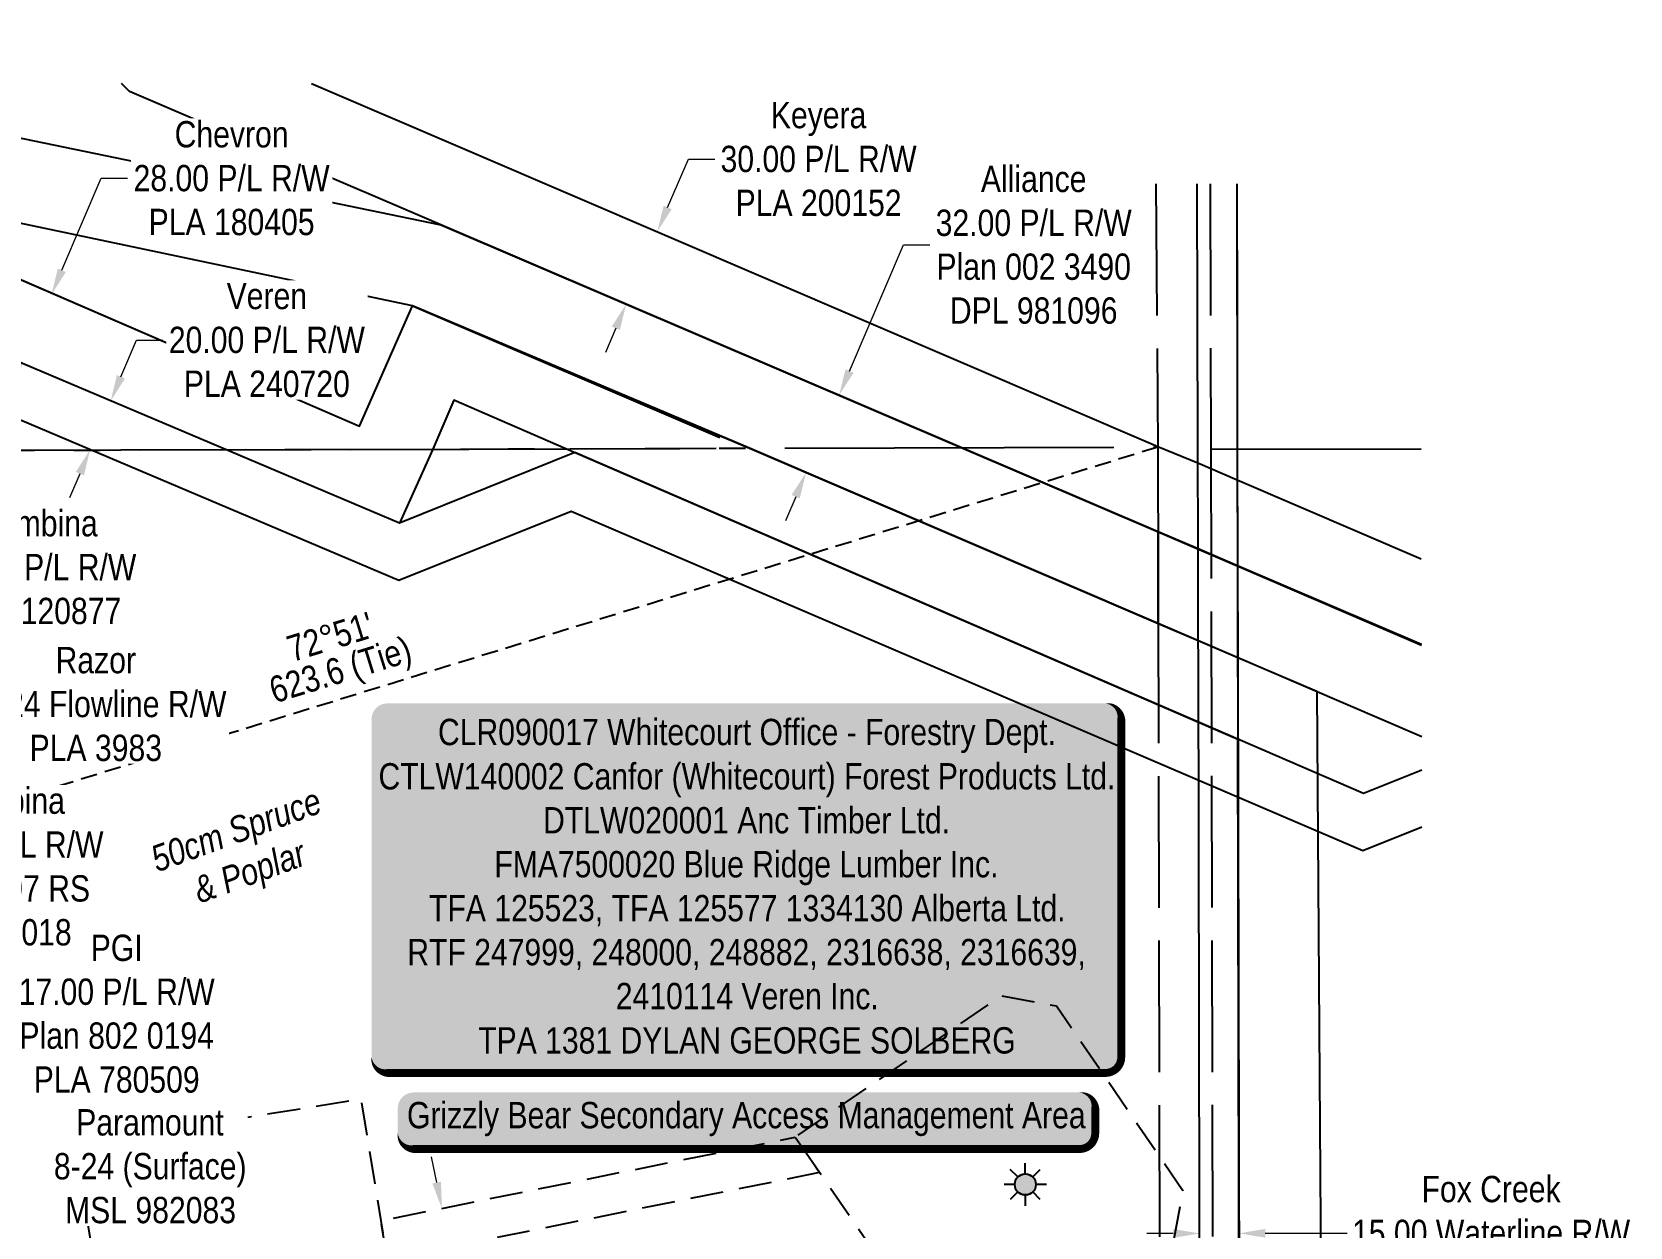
# Model space of a CAD drawing. Extents: x 507923 to 518388, y 6020717 to 6030806.
# Drawn here: x 509216 to 509823, y 6025257 to 6025711 of the extents above; entities that cross this region are included whole.
import ezdxf
from ezdxf.enums import TextEntityAlignment as Align

# ---------------------------------------------------------------- set-up
doc = ezdxf.new("R2010")
doc.units = 0
doc.header["$LTSCALE"] = 5
doc.header["$PDSIZE"] = 0.5
for name, pattern in [('foc-ACCESSROAD', [3.75, 2.5, -1.25]), ('foc-QUARTERLINE', [33, 25, -3, 2, -3]), ('foc-TIELINE', [1.875, 1.25, -0.625]), ('foc-UNSURVEYED', [12.5, 10, -2.5])]:
    doc.linetypes.add(name, pattern=pattern)
doc.layers.get('Defpoints').update_dxf_attribs({"color": 9})
for name, color, linetype in [('AS-WILDLIFE-BLOCK', 131, 'Continuous'), ('C-RW', 13, 'Continuous'), ('F-AR', 190, 'foc-ACCESSROAD'), ('F-RW', 190, 'Continuous'), ('F-WS', 190, 'foc-ACCESSROAD'), ('F-WS-S', 8, 'Continuous'), ('L-QSEC', 8, 'foc-QUARTERLINE'), ('L-TIE', 7, 'foc-TIELINE'), ('L-TIE-T', 7, 'Continuous'), ('L-USEC', 7, 'foc-UNSURVEYED'), ('T-BUSH-T', 110, 'Continuous')]:
    doc.layers.add(name, color=color, linetype=linetype)
for name, color, linetype, lineweight in [('C-RW-T', 13, 'Continuous', 9), ('F-AR-T', 190, 'Continuous', 9), ('F-FLOWLINE-T', 190, 'Continuous', 9), ('F-RW-T', 190, 'Continuous', 9), ('F-WS-T', 190, 'Continuous', 9)]:
    doc.layers.add(name, color=color, linetype=linetype, lineweight=lineweight)
doc.styles.add('80', font='ARIALN.TTF', dxfattribs={"height": 10})
doc.styles.add('80CG', font='ARIALN.TTF', dxfattribs={"height": 10})
doc.styles.add('80L', font='ARIALN.TTF', dxfattribs={"height": 10})
doc.styles.add('80LS', font='ARIALNI.TTF', dxfattribs={"height": 10})
doc.dimstyles.new('Compass 5 000', dxfattribs={"dimscale": 5, "dimtxt": 9, "dimasz": 2, "dimexe": 0.2, "dimexo": 0.0625, "dimgap": 0.5, "dimtad": 0, "dimtih": 1, "dimtoh": 1, "dimzin": 0, "dimdsep": 46, "dimtxsty": '80CG', "dimcen": 0.1, "dimse1": 1, "dimse2": 1, "dimclrd": 256, "dimclrt": 256, "dimaunit": 1, "dimadec": 4, "dimazin": 0, "dimtfac": 0.06, "dimtofl": 0, "dimtmove": 0, "dimatfit": 1, "dimfxl": 0.2, "dimtolj": 1, "dimtzin": 0, "dimlwd": -1, "dimarcsym": 0})

# ---------------------------------------------------------------- blocks, each defined once
blk = doc.blocks.new('*U385')
h = blk.add_hatch(color=255)
edge = h.paths.add_edge_path()
edge.add_line((-136.5, -71), (136.5, -71))
edge.add_arc((136.5, -65), 6, 270, 360)
edge.add_line((142.5, -65), (142.5, 63.5))
edge.add_arc((136.5, 63.5), 6, 0, 90)
edge.add_line((136.5, 69.5), (-136.5, 69.5))
edge.add_arc((-136.5, 63.5), 6, 90, 180)
edge.add_line((-142.5, 63.5), (-142.5, -65))
edge.add_arc((-136.5, -65), 6, 180, 270)
at = {"color": 44, "flags": 128}
blk.add_lwpolyline([(-136.5, -71, 3, 3, 0), (136.5, -71, 3, 3, 0.414214), (142.5, -65, 3, 3, 0), (142.5, 63.5, 3, 0, 0.414214), (136.5, 69.5, 0, 0, 0), (-136.5, 69.5, 0, 0, 0.414214), (-142.5, 63.5, 0, 0, 0), (-142.5, -65, 0, 3, 0.414214)], format="xyseb", close=True, dxfattribs=at)
at = {"color": 44, "style": '80'}
blk.add_attdef('ENTER_TEXT_001', (-35.99, -5), '', height=10, dxfattribs=at)
blk = doc.blocks.new('*U387')
h = blk.add_hatch(color=255)
edge = h.paths.add_edge_path()
edge.add_line((-126.5, -11.5), (126.5, -11.5))
edge.add_arc((126.5, -5.5), 6, 270, 360)
edge.add_line((132.5, -5.5), (132.5, 4))
edge.add_arc((126.5, 4), 6, 0, 90)
edge.add_line((126.5, 10), (-126.5, 10))
edge.add_arc((-126.5, 4), 6, 90, 180)
edge.add_line((-132.5, 4), (-132.5, -5.5))
edge.add_arc((-126.5, -5.5), 6, 180, 270)
at = {"color": 131, "flags": 128}
blk.add_lwpolyline([(-126.5, -11.5, 3, 3, 0), (126.5, -11.5, 3, 3, 0.414214), (132.5, -5.5, 3, 3, 0), (132.5, 4, 3, 0, 0.414214), (126.5, 10, 0, 0, 0), (-126.5, 10, 0, 0, 0.414214), (-132.5, 4, 0, 0, 0), (-132.5, -5.5, 0, 3, 0.414214)], format="xyseb", close=True, dxfattribs=at)
at = {"color": 131, "style": '80'}
blk.add_attdef('ENTER_TEXT_001', (-35.99, -5), '', height=10, dxfattribs=at)
blk = doc.blocks.new('*D396')
at = {"layer": 'C-RW-T', "transparency": 16777216}
for p, q in [((509249.67, 6025579.66), (509255.58, 6025593.61)), ((509255.58, 6025593.61), (509265.58, 6025593.61)), ((509234.08, 6025542.84), (509230.18, 6025533.63))]:
    blk.add_line(p, q, dxfattribs=at)
for points in [[(509248.14, 6025580.31), (509251.21, 6025579.01), (509245.77, 6025570.45)], [(509232.54, 6025543.49), (509235.61, 6025542.19), (509237.98, 6025552.05)]]:
    blk.add_solid(points, dxfattribs=at)
at = {"layer": 'Defpoints', "color": 0, "transparency": 16777216}
for p in [(509237.98, 6025552.05), (509315.62, 6025540.88), (509307.82, 6025522.47)]:
    blk.add_point(p, dxfattribs=at)
at = {"layer": 'C-RW-T', "transparency": 16777216, "insert": (509305.11, 6025593.61), "char_height": 10, "attachment_point": 5, "style": '80CG', "bg_fill": 3, "box_fill_scale": 1.1, "bg_fill_color": 256, "bg_fill_true_color": 13158600, "bg_fill_transparency": 0}
blk.add_mtext('\\A1;Veren\\P20.00 P/L R/W\\PPLA 240720', dxfattribs=at)
blk = doc.blocks.new('*D399')
at = {"layer": 'Defpoints', "color": 0, "transparency": 16777216}
for p in [(509434.19, 6025276.29), (509437.15, 6025261.58), (509374.58, 6025248.98)]:
    blk.add_point(p, dxfattribs=at)
at = {"layer": 'F-AR-T', "transparency": 16777216}
for p, q in [((509369.64, 6025273.49), (509367.67, 6025283.29)), ((509376.55, 6025239.17), (509379.4, 6025225.04)), ((509379.4, 6025225.04), (509389.4, 6025225.04))]:
    blk.add_line(p, q, dxfattribs=at)
for points in [[(509371.27, 6025273.82), (509368.01, 6025273.16), (509371.61, 6025263.68)], [(509378.18, 6025239.5), (509374.92, 6025238.84), (509374.58, 6025248.98)]]:
    blk.add_solid(points, dxfattribs=at)
at = {"layer": 'F-AR-T', "transparency": 16777216, "insert": (509423.71, 6025225.04), "char_height": 10, "attachment_point": 5, "style": '80CG'}
blk.add_mtext('\\A1;Paramount\\P15.00 A/R\\PLOC 981548', dxfattribs=at)
blk = doc.blocks.new('*D429')
at = {"layer": 'Defpoints', "color": 0, "transparency": 16777216}
for p in [(509157.17, 6025491.42), (509172.42, 6025489.68), (509168.75, 6025457.53)]:
    blk.add_point(p, dxfattribs=at)
at = {"layer": 'F-FLOWLINE-T', "transparency": 16777216}
for p, q in [((509143.56, 6025460.4), (509133.63, 6025461.54)), ((509178.69, 6025456.4), (509188.62, 6025455.26))]:
    blk.add_line(p, q, dxfattribs=at)
for points in [[(509143.75, 6025462.06), (509143.38, 6025458.75), (509153.5, 6025459.27)], [(509178.88, 6025458.05), (509178.5, 6025454.74), (509168.75, 6025457.53)]]:
    blk.add_solid(points, dxfattribs=at)
at = {"layer": 'F-FLOWLINE-T', "transparency": 16777216, "insert": (509240.12, 6025455.26), "char_height": 10, "attachment_point": 5, "style": '80CG', "bg_fill": 3, "box_fill_scale": 1.1, "bg_fill_color": 256, "bg_fill_true_color": 13158600, "bg_fill_transparency": 0}
blk.add_mtext('\\A1;Razor\\P15.24 Flowline R/W\\PPLA 3983', dxfattribs=at)
blk = doc.blocks.new('*D434')
at = {"layer": 'Defpoints', "color": 0, "transparency": 16777216}
for p in [(509659.38, 6025322.22), (509674.34, 6025322.25), (509674.48, 6025254.2)]:
    blk.add_point(p, dxfattribs=at)
at = {"layer": 'F-RW-T', "transparency": 16777216}
for p, q in [((509649.52, 6025254.15), (509639.52, 6025254.13)), ((509684.48, 6025254.23), (509715.59, 6025254.29))]:
    blk.add_line(p, q, dxfattribs=at)
for points in [[(509649.52, 6025255.82), (509649.52, 6025252.48), (509659.52, 6025254.17)], [(509684.48, 6025255.89), (509684.48, 6025252.56), (509674.48, 6025254.2)]]:
    blk.add_solid(points, dxfattribs=at)
at = {"layer": 'F-RW-T', "transparency": 16777216, "insert": (509770.27, 6025254.29), "char_height": 10, "attachment_point": 5, "style": '80CG'}
blk.add_mtext('\\A1;Fox Creek\\P15.00 Waterline R/W\\PDPL 150018', dxfattribs=at)
blk = doc.blocks.new('*D436')
at = {"layer": 'Defpoints', "color": 0, "transparency": 16777216}
for p in [(509131.79, 6025457.26), (509153.1, 6025454.84), (509146.38, 6025395.79)]:
    blk.add_point(p, dxfattribs=at)
at = {"layer": 'F-RW-T', "transparency": 16777216}
for p, q in [((509115.14, 6025399.34), (509105.21, 6025400.47)), ((509156.32, 6025394.66), (509166.25, 6025393.53))]:
    blk.add_line(p, q, dxfattribs=at)
for points in [[(509115.33, 6025401), (509114.95, 6025397.68), (509125.08, 6025398.21)], [(509156.51, 6025396.31), (509156.13, 6025393), (509146.38, 6025395.79)]]:
    blk.add_solid(points, dxfattribs=at)
at = {"layer": 'F-RW-T', "transparency": 16777216, "insert": (509205.79, 6025393.53), "char_height": 10, "attachment_point": 5, "style": '80CG', "bg_fill": 3, "box_fill_scale": 1.1, "bg_fill_color": 256, "bg_fill_true_color": 13158600, "bg_fill_transparency": 0}
blk.add_mtext('\\A1;Pembina\\P21.34 P/L R/W\\PPlan 297 RS\\PPLA 3018', dxfattribs=at)
blk = doc.blocks.new('*D440')
at = {"layer": 'Defpoints', "color": 0, "transparency": 16777216}
for p in [(509106.25, 6025515.57), (509102.71, 6025484.51), (509117.54, 6025482.82)]:
    blk.add_point(p, dxfattribs=at)
at = {"layer": 'F-RW-T', "transparency": 16777216}
for p, q in [((509096.31, 6025516.7), (509086.37, 6025517.83)), ((509131.01, 6025512.75), (509179.18, 6025507.28))]:
    blk.add_line(p, q, dxfattribs=at)
for points in [[(509096.5, 6025518.36), (509096.12, 6025515.05), (509106.25, 6025515.57)], [(509131.2, 6025514.41), (509130.82, 6025511.1), (509121.08, 6025513.88)]]:
    blk.add_solid(points, dxfattribs=at)
at = {"layer": 'F-RW-T', "transparency": 16777216, "insert": (509218.27, 6025507.28), "char_height": 10, "attachment_point": 5, "style": '80CG'}
blk.add_mtext('\\A1;Pembina\\P15.00 P/L R/W\\PPLA 120877', dxfattribs=at)
blk = doc.blocks.new('*D441')
at = {"layer": 'Defpoints', "color": 0, "transparency": 16777216}
for p in [(509105.05, 6025372.48), (509121.9, 6025370.57), (509119.32, 6025347.75)]:
    blk.add_point(p, dxfattribs=at)
at = {"layer": 'F-RW-T', "transparency": 16777216}
for p, q in [((509092.52, 6025350.79), (509082.59, 6025351.91)), ((509129.25, 6025346.63), (509208.97, 6025337.6))]:
    blk.add_line(p, q, dxfattribs=at)
for points in [[(509092.71, 6025352.44), (509092.34, 6025349.13), (509102.46, 6025349.66)], [(509129.44, 6025348.28), (509129.06, 6025344.97), (509119.32, 6025347.75)]]:
    blk.add_solid(points, dxfattribs=at)
at = {"layer": 'F-RW-T', "transparency": 16777216, "insert": (509248.05, 6025337.6), "char_height": 10, "attachment_point": 5, "style": '80CG'}
blk.add_mtext('\\A1;PGI\\P17.00 P/L R/W\\PPlan 802 0194\\PPLA 780509', dxfattribs=at)
blk = doc.blocks.new('*D448')
at = {"layer": 'Defpoints', "color": 0, "transparency": 16777216}
for p in [(509407.15, 6025622.07), (509394.57, 6025592.71), (509522.56, 6025572.66)]:
    blk.add_point(p, dxfattribs=at)
at = {"layer": 'F-RW-T', "transparency": 16777216}
for p, q in [((509526.5, 6025581.85), (509547.01, 6025629.76)), ((509547.01, 6025629.76), (509557.01, 6025629.76)), ((509506.06, 6025534.1), (509502.12, 6025524.91))]:
    blk.add_line(p, q, dxfattribs=at)
for points in [[(509524.97, 6025582.51), (509528.03, 6025581.2), (509522.56, 6025572.66)], [(509504.52, 6025534.76), (509507.59, 6025533.44), (509509.99, 6025543.29)]]:
    blk.add_solid(points, dxfattribs=at)
at = {"layer": 'F-RW-T', "transparency": 16777216, "insert": (509596.48, 6025629.76), "char_height": 10, "attachment_point": 5, "style": '80CG'}
blk.add_mtext('\\A1;Alliance\\P32.00 P/L R/W\\PPlan 002 3490\\PDPL 981096', dxfattribs=at)
blk = doc.blocks.new('*D449')
at = {"layer": 'Defpoints', "color": 0, "transparency": 16777216}
for p in [(509223.29, 6025610.93), (509259.2, 6025595.56), (509248.26, 6025570.02)]:
    blk.add_point(p, dxfattribs=at)
at = {"layer": 'F-RW-T', "transparency": 16777216}
for p, q in [((509227.22, 6025620.13), (509242.18, 6025655.07)), ((509242.18, 6025655.07), (509252.18, 6025655.07)), ((509208.41, 6025576.2), (509204.48, 6025567))]:
    blk.add_line(p, q, dxfattribs=at)
for points in [[(509225.69, 6025620.78), (509228.76, 6025619.47), (509223.29, 6025610.93)], [(509206.88, 6025576.85), (509209.95, 6025575.54), (509212.35, 6025585.39)]]:
    blk.add_solid(points, dxfattribs=at)
at = {"layer": 'F-RW-T', "transparency": 16777216, "insert": (509291.72, 6025655.07), "char_height": 10, "attachment_point": 5, "style": '80CG', "bg_fill": 3, "box_fill_scale": 1.1, "bg_fill_color": 256, "bg_fill_true_color": 13158600, "bg_fill_transparency": 0}
blk.add_mtext('\\A1;Chevron\\P28.00 P/L R/W\\PPLA 180405', dxfattribs=at)
blk = doc.blocks.new('*D450')
at = {"layer": 'Defpoints', "color": 0, "transparency": 16777216}
for p in [(509438.42, 6025641.26), (509453.46, 6025634.8), (509426.61, 6025613.74)]:
    blk.add_point(p, dxfattribs=at)
at = {"layer": 'F-RW-T', "transparency": 16777216}
for p, q in [((509457.4, 6025643.99), (509465.28, 6025662.36)), ((509465.28, 6025662.36), (509475.28, 6025662.36)), ((509437.71, 6025598.1), (509433.76, 6025588.91))]:
    blk.add_line(p, q, dxfattribs=at)
for points in [[(509455.87, 6025644.65), (509458.93, 6025643.34), (509453.46, 6025634.8)], [(509436.18, 6025598.75), (509439.24, 6025597.44), (509441.65, 6025607.29)]]:
    blk.add_solid(points, dxfattribs=at)
at = {"layer": 'F-RW-T', "transparency": 16777216, "insert": (509514.75, 6025662.36), "char_height": 10, "attachment_point": 5, "style": '80CG'}
blk.add_mtext('\\A1;Keyera\\P30.00 P/L R/W\\PPLA 200152', dxfattribs=at)
blk = doc.blocks.new('GAS')
h = blk.add_hatch(color=255)
h.dxf.hatch_style = 1
edge = h.paths.add_edge_path()
edge.add_arc((0, 0), 0.9, 0, 360)
for p, q in [((0, 0.81), (0, 1.62)), ((-0.81, 0), (-1.62, 0)), ((-0.57, 0.57), (-1.14, 1.14)), ((0.57, 0.57), (1.14, 1.14)), ((1.62, 0), (0.81, 0)), ((-0.57, -0.57), (-1.14, -1.14)), ((0, -0.81), (0, -1.62)), ((1.14, -1.14), (0.57, -0.57))]:
    blk.add_line(p, q)
blk.add_circle((0, 0), 0.8)

msp = doc.modelspace()

# ---------------------------------------------------------------- linework, layer by layer
at = {"layer": 'C-RW', "flags": 128}
for points in [[(508873.975, 6025708.695), (509093.346, 6025613.296), (509355.264, 6025502.378), (509420.689, 6025528.56), (509721.505, 6025399.698), (509743.973, 6025408.689)], [(509743.927, 6025430.202), (509721.765, 6025421.333), (509422.105, 6025550.848), (509355.48, 6025523.995), (509101.23, 6025631.666), (508924.1, 6025708.695)]]:
    msp.add_lwpolyline(points, dxfattribs=at)
at = {"layer": 'F-AR', "flags": 128}
msp.add_lwpolyline([(509515.124, 6025277.281), (509350.85, 6025244.197), (509348.428, 6025259.014), (509505.897, 6025290.728), (509515.124, 6025277.281)], close=True, dxfattribs=at)
at = {"layer": 'F-RW', "flags": 128}
for points in [[(509745.441, 6024713.225), (509675.6, 6024713.463), (509675.525, 6024748.845), (509675.119, 6024941.296), (509675.103, 6024948.968), (509675.097, 6024951.794), (509675.071, 6024963.974), (509675.06, 6024968.973), (509675.05, 6024973.967), (509675.029, 6024983.961), (509674.062, 6025441.846), (509659.104, 6025448.341), (509643.875, 6025454.928), (509418.743, 6025552.303), (509376.174, 6025570.723), (509368.227, 6025552.163), (509355.48, 6025523.995), (509101.23, 6025631.666), (508924.1, 6025708.695)], [(508996.685, 6025708.695), (509114.221, 6025658.372), (509188.263, 6025626.65), (509340.286, 6025560.844), (509360.394, 6025606.58), (509477.209, 6025556.539)], [(509477.209, 6025556.539), (509360.394, 6025606.58), (509360.394, 6025606.58), (509114.221, 6025658.372), (509056.134, 6025708.664)], [(509105.942, 6025708.629), (509113.305, 6025702.236), (509128.985, 6025687.882), (509140.617, 6025685.003), (509157.387, 6025681.572), (509178.333, 6025677.26), (509193.329, 6025674.165), (509371.234, 6025637.449), (509569.142, 6025552.721), (509643.736, 6025520.789), (509643.81, 6025485.961), (509488.503, 6025552.496), (509360.394, 6025606.58), (509114.221, 6025658.372), (509088.82, 6025681.234), (509077.183, 6025690.999), (509065.378, 6025700.903), (509061.256, 6025704.572), (509056.661, 6025708.662), (509056.66, 6025708.664)], [(509743.827, 6025477.876), (509673.923, 6025507.847), (509658.937, 6025514.271), (509643.736, 6025520.789), (509569.142, 6025552.721), (509371.234, 6025637.449), (509252.929, 6025688.048), (509249.9, 6025691.092)], [(509322.07, 6025691.092), (509383.039, 6025665.021), (509643.668, 6025553.184), (509658.845, 6025546.932), (509673.854, 6025540.497), (509743.758, 6025510.524)], [(509661.242, 6024408.667), (509660.953, 6024545.803), (509660.915, 6024564.086), (509660.894, 6024573.687), (509660.525, 6024748.797), (509660.119, 6024941.429), (509660.104, 6024948.93), (509660.097, 6024951.931), (509660.072, 6024963.937), (509660.061, 6024968.934), (509660.05, 6024973.931), (509660.029, 6024983.978), (509659.055, 6025473.001), (509659.037, 6025479.438), (509658.937, 6025514.272), (509658.827, 6025552.978), (509658.617, 6025652.972)], [(509673.616, 6025653.013), (509673.827, 6025553.025), (509673.923, 6025507.847), (509673.996, 6025473.031), (509675.029, 6024983.961), (509675.05, 6024973.967), (509675.06, 6024968.973), (509675.071, 6024963.974), (509675.096, 6024951.969), (509675.103, 6024948.968), (509675.118, 6024941.467), (509675.525, 6024748.845), (509675.916, 6024563.752), (509675.936, 6024554.152), (509675.974, 6024535.868), (509676.243, 6024408.695)], [(509188.06, 6025626.759), (509340.286, 6025560.844), (509360.394, 6025606.58), (509488.503, 6025552.496), (509643.81, 6025485.961), (509659.037, 6025479.445), (509673.996, 6025473.031), (509704.025, 6025460.161), (509707.414, 6024983.893), (509707.485, 6024973.9), (509707.521, 6024968.908), (509707.556, 6024963.906), (509707.643, 6024951.723), (509707.663, 6024948.903), (509707.718, 6024941.059), (509707.336, 6024748.943), (509707.32, 6024741.167), (509745.382, 6024741.09)], [(509743.9, 6025442.904), (509643.81, 6025485.961), (509643.736, 6025520.789), (509743.827, 6025477.706)]]:
    msp.add_lwpolyline(points, dxfattribs=at)
at = {"layer": 'F-WS', "flags": 128}
for points in [[(509625.448, 6025233.259), (509624.134, 6024968.95), (509622.613, 6024968.953), (509605.061, 6024968.995), (509605.087, 6024974.112), (509605.137, 6024984.106), (509606.309, 6025220.126), (509596.281, 6025213.245), (509570.977, 6025195.882), (509515.124, 6025277.281), (509505.897, 6025290.728), (509584.248, 6025344.489), (509605.107, 6025340.606), (509644.237, 6025283.58), (509653.21, 6025270.504), (509649.327, 6025249.643), (509644.316, 6025246.205), (509634.459, 6025239.441), (509625.448, 6025233.259)], [(509335.632, 6025203.146), (509248.407, 6025188.887), (509242.328, 6025226.071), (509239.903, 6025240.91), (509232.269, 6025287.598), (509340.853, 6025305.349), (509348.428, 6025259.014), (509350.85, 6025244.197), (509356.99, 6025206.637), (509335.632, 6025203.146)]]:
    msp.add_lwpolyline(points, close=True, dxfattribs=at)
at = {"layer": 'L-QSEC'}
for p, q in [((508841.981, 6025550.732), (509643.668, 6025552.93)), ((509091.828, 6025551.422), (509475.786, 6025552.471)), ((509663.787, 6025552.156), (509743.67, 6025552.295))]:
    msp.add_line(p, q, dxfattribs=at)
at = {"layer": 'L-TIE', "flags": 128}
msp.add_lwpolyline([(509643.668, 6025552.93), (509048.092, 6025369.216)], dxfattribs=at)
at = {"layer": 'L-USEC'}
for p, q in [((509642.946, 6025652.929), (509643.668, 6025552.93)), ((509663.574, 6025652.986), (509663.785, 6025552.972)), ((509673.637, 6025653.013), (509673.848, 6025552.993)), ((509643.668, 6025552.93), (509645.366, 6024748.75)), ((509663.785, 6025552.972), (509665.483, 6024748.792)), ((509673.832, 6025552.993), (509675.53, 6024748.813)), ((509673.848, 6025552.993), (509675.546, 6024748.813))]:
    msp.add_line(p, q, dxfattribs=at)

# ---------------------------------------------------------------- block references
at = {"layer": 'AS-WILDLIFE-BLOCK'}
ref = msp.add_blockref('*U385', (509487.325, 6025386.11), dxfattribs=dict(at, xscale=0.9994667800000024, yscale=0.9994667800000024, zscale=0.9994667800000024))
ref.add_attrib('ENTER_TEXT_001', 'CLR090017 Whitecourt Office - Forestry Dept.', (509370.13, 6025439.691), dxfattribs={"layer": '0', "color": 44, "height": 9.99467, "style": '80'})
ref.add_attrib('ENTER_TEXT_002', 'CTLW140002 Canfor (Whitecourt) Forest Products Ltd.', (509347.54, 6025422.856), dxfattribs={"layer": '0', "color": 44, "height": 9.99467, "style": '80'})
ref.add_attrib('ENTER_TEXT_003', 'DTLW020001 Anc Timber Ltd.', (509410.064, 6025406.157), dxfattribs={"layer": '0', "color": 44, "height": 9.99467, "style": '80'})
ref.add_attrib('ENTER_TEXT_004', 'FMA7500020 Blue Ridge Lumber Inc.', (509391.544, 6025389.458), dxfattribs={"layer": '0', "color": 44, "height": 9.99467, "style": '80'})
ref.add_attrib('ENTER_TEXT_005', 'TFA 125523, TFA 125577 1334130 Alberta Ltd.', (509366.721, 6025372.76), dxfattribs={"layer": '0', "color": 44, "height": 9.99467, "style": '80'})
ref.add_attrib('ENTER_TEXT_006', 'RTF 247999, 248000, 248882, 2316638, 2316639,', (509358.458, 6025356.061), dxfattribs={"layer": '0', "color": 44, "height": 9.99467, "style": '80'})
ref.add_attrib('ENTER_TEXT_007', '2410114 Veren Inc.', (509437.679, 6025339.362), dxfattribs={"layer": '0', "color": 44, "height": 9.99467, "style": '80'})
ref.add_attrib('ENTER_TEXT_008', 'TPA 1381 DYLAN GEORGE SOLBERG', (509385.398, 6025322.527), dxfattribs={"layer": '0', "color": 44, "height": 9.99467, "style": '80'})
ref = msp.add_blockref('*U387', (509487.364, 6025297.736), dxfattribs=at)
ref.add_attrib('ENTER_TEXT_001', 'Grizzly Bear Secondary Access Management Area', (509358.353, 6025294.117), dxfattribs={"layer": '0', "color": 131, "height": 10, "style": '80'})
at = {"layer": 'F-WS-S', "xscale": 4.99732665, "yscale": 4.99732665, "zscale": 4.99732665}
msp.add_blockref('GAS', (509593.296, 6025272.768), dxfattribs=at)

# ---------------------------------------------------------------- texts
at = {"layer": 'L-TIE-T', "style": '80L'}
for s, height, p in [("72°51'", 9.9947, (509329.187, 6025480.865)), ('623.6 (Tie)', 9.99465, (509333.381, 6025467.254))]:
    msp.add_text(s, height=height, rotation=17.1261, dxfattribs=at).set_placement(p, align=Align.MIDDLE)

# ---------------------------------------------------------------- dimensions: what is measured, and where the dimension line sits
at = {"layer": 'F-AR-T'}
dim = msp.add_linear_dim(base=(509374.576, 6025248.975), p1=(509434.186, 6025276.285), p2=(509437.149, 6025261.577), angle=281.386592, text='Paramount\\P15.00 A/R\\PLOC 981548', dimstyle='Compass 5 000', dxfattribs=at)
dim.commit()
dim.dimension.update_dxf_attribs({"geometry": '*D399', "text_midpoint": (509423.711, 6025225.043), "dimtype": 161})
at = {"layer": 'F-RW-T'}
for base, p1, p2, angle, text, picture, middle in [((509453.458, 6025634.804), (509426.608, 6025613.742), (509438.416, 6025641.258), 66.775792, 'Keyera\\P30.00 P/L R/W\\PPLA 200152', '*D450', (509514.754, 6025662.362)), ((509522.565, 6025572.662), (509394.575, 6025592.705), (509407.148, 6025622.074), 66.823276, 'Alliance\\P32.00 P/L R/W\\PPlan 002 3490\\PDPL 981096', '*D448', (509596.48, 6025629.757)), ((509674.479, 6025254.204), (509659.376, 6025322.218), (509674.335, 6025322.25), 0.120956, 'Fox Creek\\P15.00 Waterline R/W\\PDPL 150018', '*D434', (509770.273, 6025254.291))]:
    dim = msp.add_linear_dim(base=base, p1=p1, p2=p2, angle=angle, text=text, dimstyle='Compass 5 000', dxfattribs=at)
    dim.commit()
    dim.dimension.update_dxf_attribs({"geometry": picture, "text_midpoint": middle, "dimtype": 161})

# ---------------------------------------------------------------- next in the draw order: dimensions: what is measured, and where the dimension line sits
at = {"layer": 'C-RW-T'}
dim = msp.add_linear_dim(base=(509237.976, 6025552.048), p1=(509315.616, 6025540.876), p2=(509307.821, 6025522.47), angle=247.04808, text='Veren\\P20.00 P/L R/W\\PPLA 240720', dimstyle='Compass 5 000', override={"dimtfill": 1}, dxfattribs=at)
dim.commit()
dim.dimension.update_dxf_attribs({"geometry": '*D396', "text_midpoint": (509305.115, 6025593.605), "dimtype": 161})
at = {"layer": 'F-FLOWLINE-T'}
dim = msp.add_linear_dim(base=(509168.752, 6025457.529), p1=(509157.169, 6025491.423), p2=(509172.421, 6025489.683), angle=353.490685, text='Razor\\P15.24 Flowline R/W\\PPLA 3983', dimstyle='Compass 5 000', override={"dimtfill": 1}, dxfattribs=at)
dim.commit()
dim.dimension.update_dxf_attribs({"geometry": '*D429', "text_midpoint": (509240.117, 6025455.262), "dimtype": 161})

# ---------------------------------------------------------------- next in the draw order: texts
at = {"layer": 'T-BUSH-T', "insert": (509259.83, 6025400.641), "char_height": 9.99467, "attachment_point": 1, "rotation": 20, "style": '80LS'}
msp.add_mtext_dynamic_manual_height_columns('\\pi0.17086;50cm Spruce \\P\\pi11.35521;& Poplar  ', width=66.71831, gutter_width=50, heights=[0], dxfattribs=at)

# ---------------------------------------------------------------- next in the draw order: dimensions: what is measured, and where the dimension line sits
at = {"layer": 'F-RW-T'}
for base, p1, p2, angle, text, picture, middle in [((509223.287, 6025610.935), (509248.259, 6025570.016), (509259.196, 6025595.561), 66.822613, 'Chevron\\P28.00 P/L R/W\\PPLA 180405', '*D449', (509291.724, 6025655.073)), ((509146.381, 6025395.787), (509131.794, 6025457.264), (509153.097, 6025454.841), 353.512133, 'Pembina\\P21.34 P/L R/W\\PPlan 297 RS\\PPLA 3018', '*D436', (509205.793, 6025393.527))]:
    dim = msp.add_linear_dim(base=base, p1=p1, p2=p2, angle=angle, text=text, dimstyle='Compass 5 000', override={"dimtfill": 1}, dxfattribs=at)
    dim.commit()
    dim.dimension.update_dxf_attribs({"geometry": picture, "text_midpoint": middle, "dimtype": 161})

# ---------------------------------------------------------------- next in the draw order: dimensions: what is measured, and where the dimension line sits
for base, p1, p2, angle, text, picture, middle in [((509106.246, 6025515.571), (509117.542, 6025482.82), (509102.713, 6025484.507), 173.511182, 'Pembina\\P15.00 P/L R/W\\PPLA 120877', '*D440', (509218.271, 6025507.275)), ((509119.315, 6025347.754), (509105.046, 6025372.483), (509121.9, 6025370.574), 353.538132, 'PGI\\P17.00 P/L R/W\\PPlan 802 0194\\PPLA 780509', '*D441', (509248.054, 6025337.6))]:
    dim = msp.add_linear_dim(base=base, p1=p1, p2=p2, angle=angle, text=text, dimstyle='Compass 5 000', dxfattribs=at)
    dim.commit()
    dim.dimension.update_dxf_attribs({"geometry": picture, "text_midpoint": middle, "dimtype": 161})

# ---------------------------------------------------------------- next in the draw order: texts
at = {"layer": 'F-WS-T', "insert": (509223.564, 6025301.384), "char_height": 10, "attachment_point": 1, "style": '80L', "bg_fill": 3, "box_fill_scale": 1.1, "bg_fill_color": 256, "bg_fill_transparency": 0}
msp.add_mtext_dynamic_manual_height_columns('\\pi9.10769;Paramount\\P\\pi0.6186;8-24 (Surface)\\P\\pi4.86826;MSL 982083', width=73.30406, gutter_width=50, heights=[0], dxfattribs=at)

doc.saveas('drawing.dxf')
